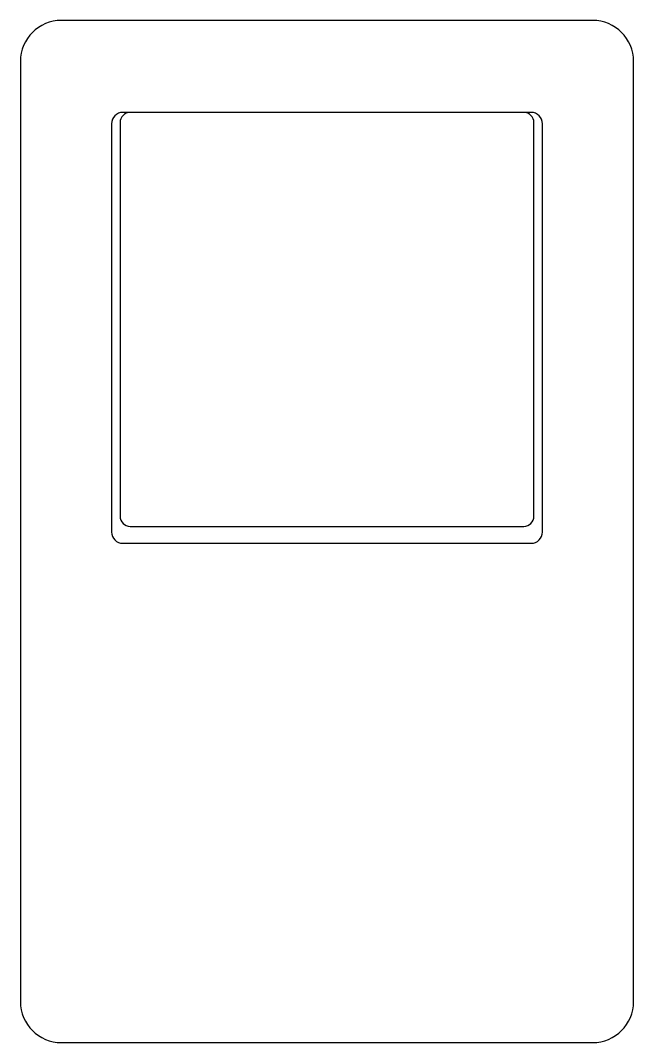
# Model space of a CAD drawing. Header units: millimetres. Extents: x 0 to 120, y 0 to 200.
import ezdxf

# ---------------------------------------------------------------- set-up
doc = ezdxf.new("R2010")
doc.units = ezdxf.units.MM
doc.layers.add('SCHNITT', color=1, linetype='CONTINUOUS')

msp = doc.modelspace()

# ---------------------------------------------------------------- linework, layer by layer
at = {"layer": 'SCHNITT'}
for p, q in [((112, 200), (8, 200)), ((0, 192), (0, 8)), ((120, 8), (120, 192)), ((99.95, 182), (20.05, 182)), ((98.5, 182), (21.5, 182)), ((19.5, 180), (19.5, 103)), ((100.5, 103), (100.5, 180)), ((17.85, 179.8), (17.85, 99.9)), ((102.15, 99.9), (102.15, 179.8)), ((21.5, 101), (98.5, 101)), ((20.05, 97.7), (99.95, 97.7)), ((8, 0), (112, 0))]:
    msp.add_line(p, q, dxfattribs=at)
for centre, radius, start, end in [((8, 192), 8, 90, 180), ((112, 192), 8, 0, 90), ((20.05, 179.8), 2.2, 90, 180), ((21.5, 180), 2, 90, 180), ((98.5, 180), 2, 0, 90), ((99.95, 179.8), 2.2, 0, 90), ((21.5, 103), 2, 180, 270), ((98.5, 103), 2, 270, 360), ((20.05, 99.9), 2.2, 180, 270), ((99.95, 99.9), 2.2, 270, 360), ((8, 8), 8, 180, 270), ((112, 8), 8, 270, 360)]:
    msp.add_arc(centre, radius, start, end, dxfattribs=at)

doc.saveas('drawing.dxf')
